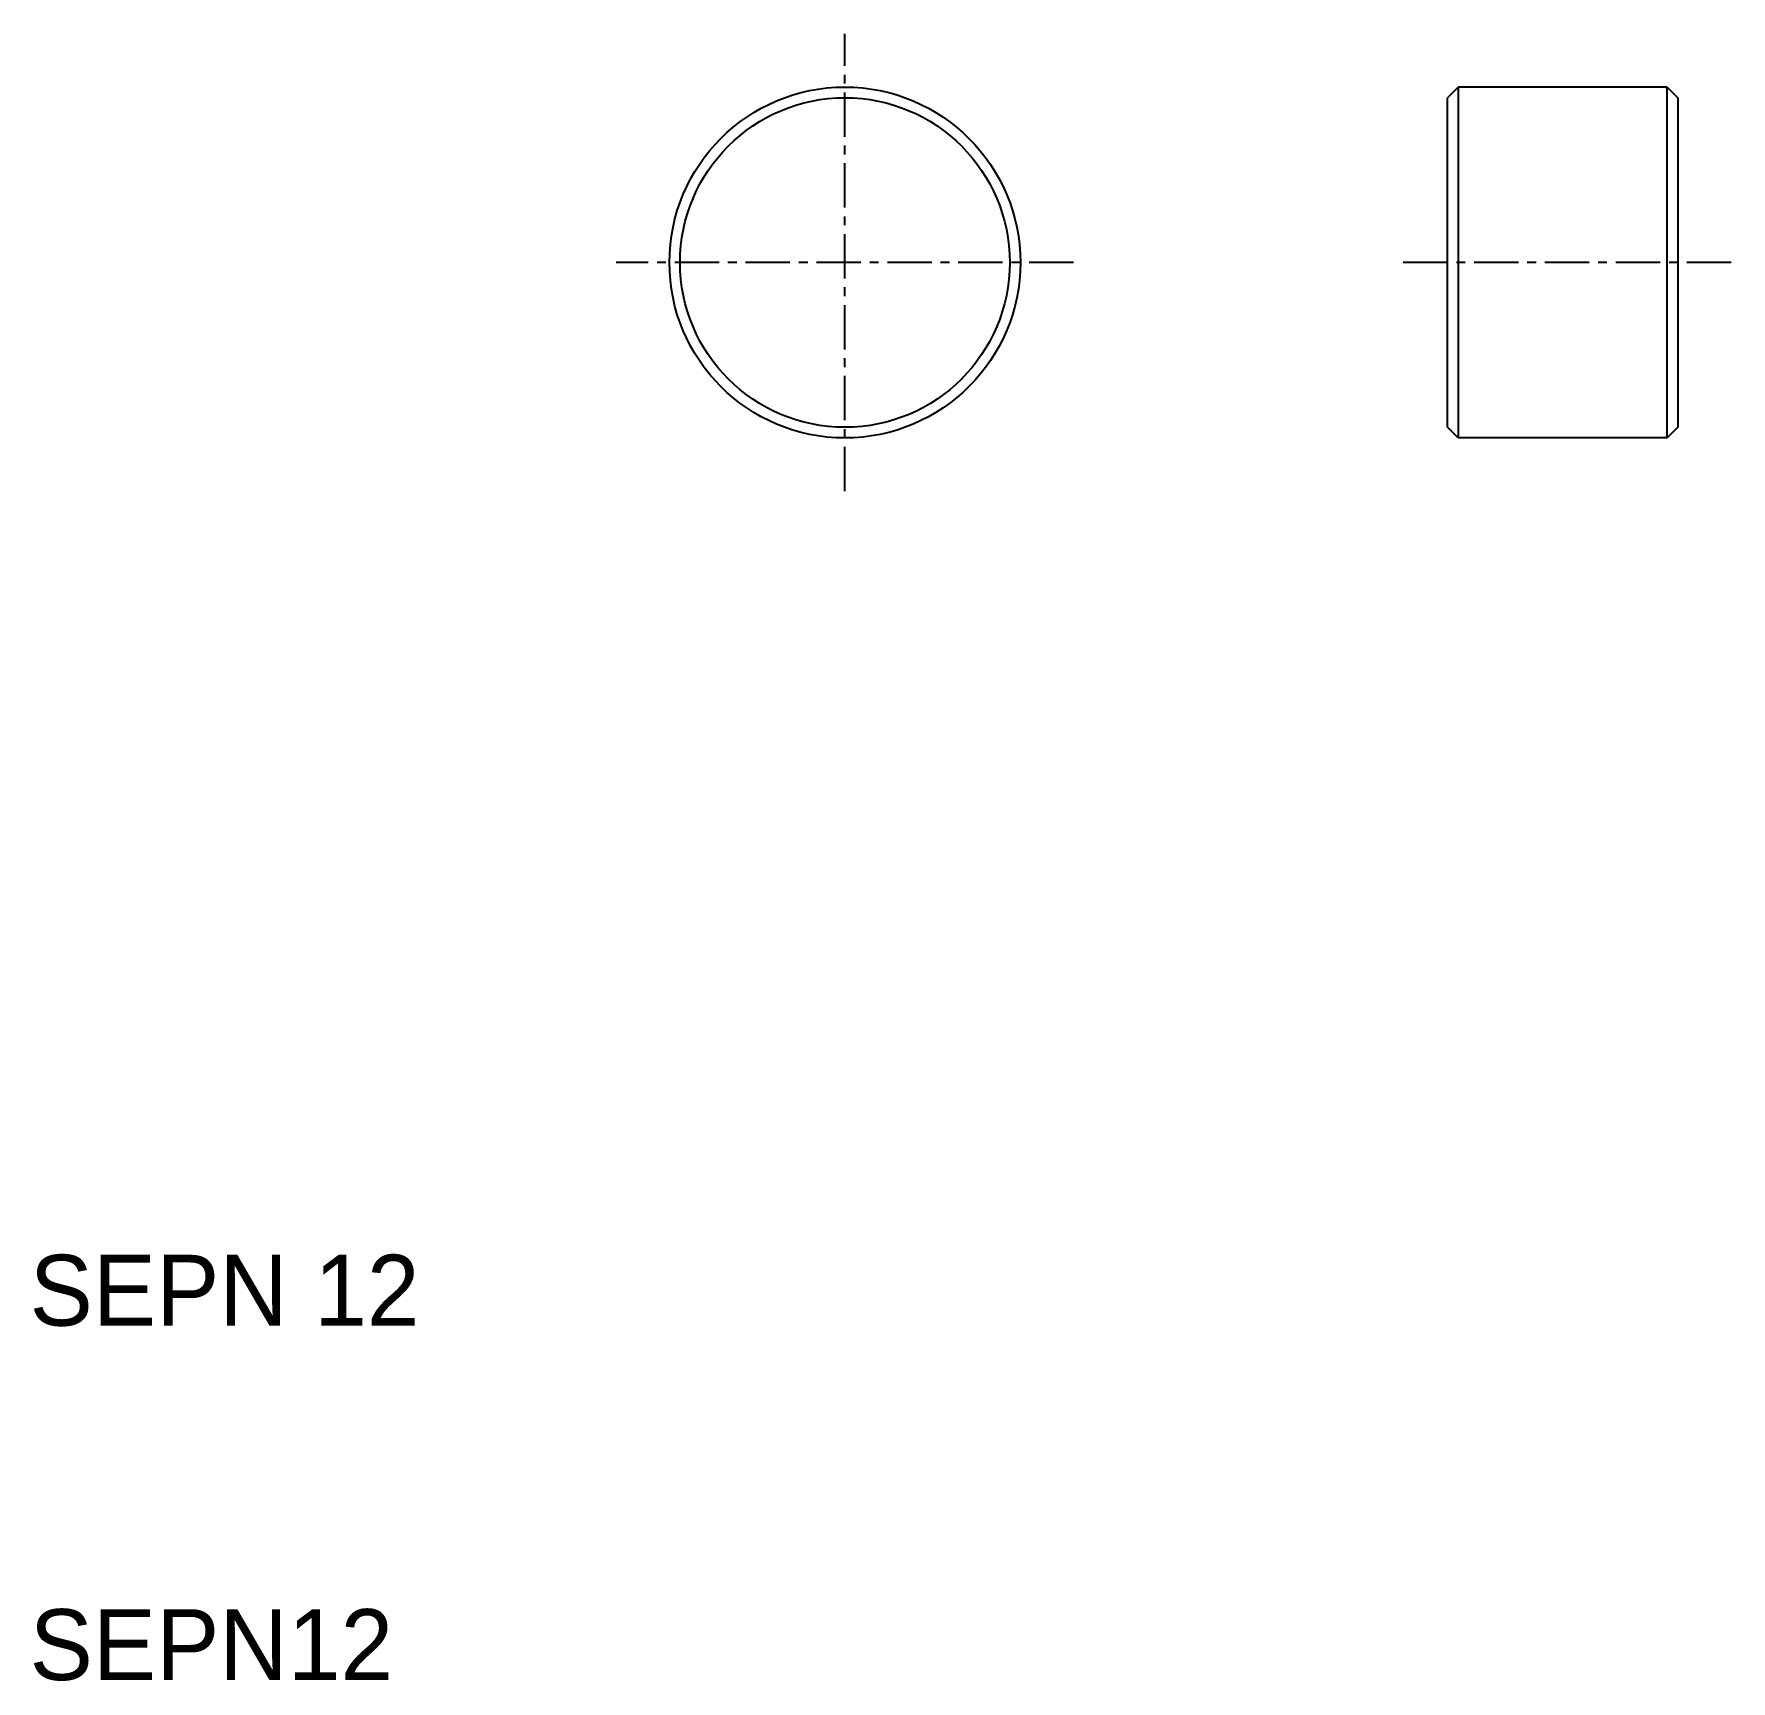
# Model space of a CAD drawing. Extents: x 10.1 to 58, y 10 to 56.4.
import ezdxf

# ---------------------------------------------------------------- set-up
doc = ezdxf.new("R2010")
doc.units = 0
doc.linetypes.add('CENTER', pattern=[2, 1.25, -0.25, 0.25, -0.25])
doc.layers.get('0').update_dxf_attribs({"linetype": 'CONTINUOUS'})
doc.layers.add('CENTER', color=1, linetype='CENTER')

msp = doc.modelspace()

# ---------------------------------------------------------------- linework, layer by layer
at = {"color": 7, "linetype": 'CONTINUOUS'}
for p, q in [((50.3, 54.95), (50, 54.65)), ((50, 45.35), (50, 54.65)), ((56.2, 54.95), (50.3, 54.95)), ((50.3, 54.95), (50.3, 45.05)), ((56.2, 54.95), (56.5, 54.65)), ((56.2, 45.05), (56.2, 54.95)), ((56.5, 54.65), (56.5, 45.35)), ((50.3, 45.05), (50, 45.35)), ((56.2, 45.05), (50.3, 45.05)), ((56.5, 45.35), (56.2, 45.05))]:
    msp.add_line(p, q, dxfattribs=at)
for radius in [4.95, 4.65]:
    msp.add_circle((33, 50), radius, dxfattribs=at)
at = {"layer": 'CENTER', "color": 1, "linetype": 'CENTER'}
for p, q in [((33, 43.55), (33, 56.45)), ((39.45, 50), (26.55, 50)), ((58, 50), (48.5, 50))]:
    msp.add_line(p, q, dxfattribs=at)

# ---------------------------------------------------------------- texts
at = {"color": 7, "linetype": 'CONTINUOUS'}
for s, p in [('SEPN 12', (10, 20)), ('SEPN12', (10, 10))]:
    msp.add_text(s, height=2, dxfattribs=at).set_placement(p)

doc.saveas('drawing.dxf')
